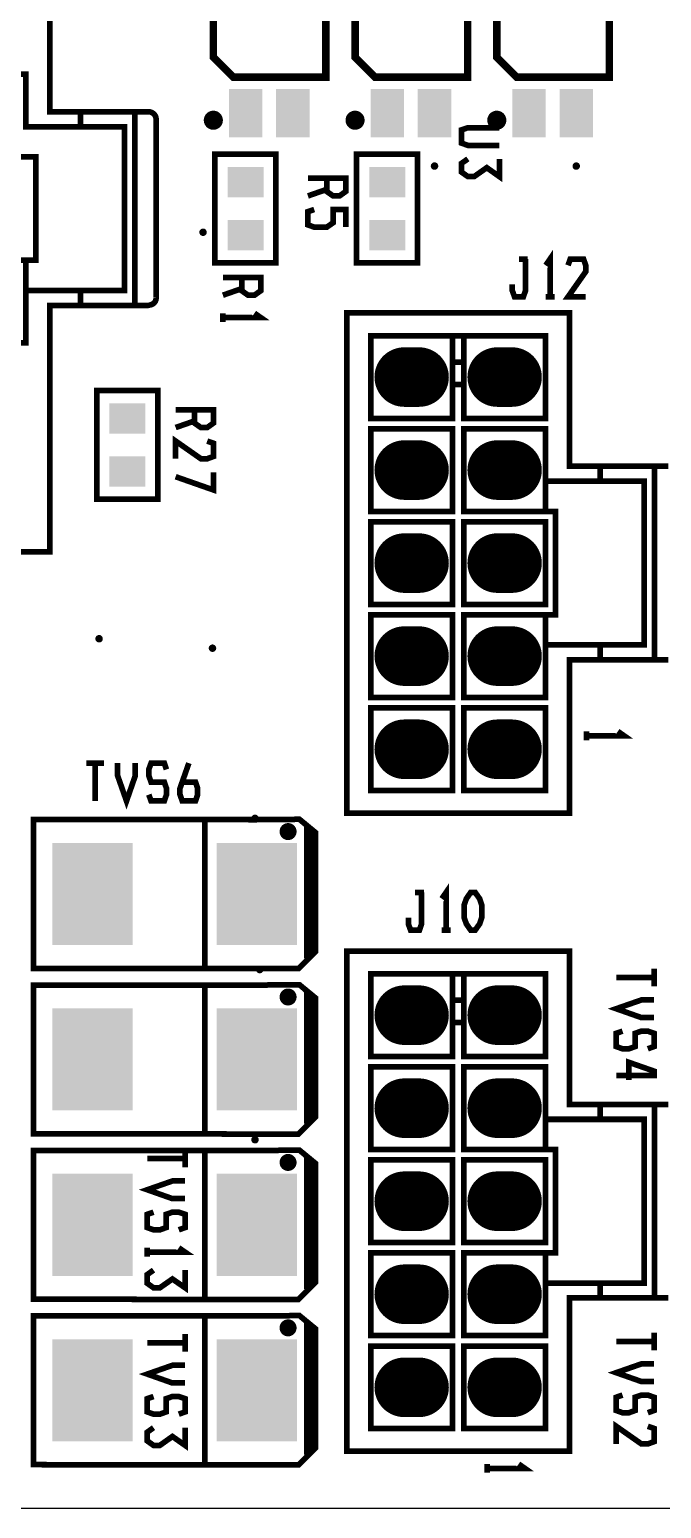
# Model space of a CAD drawing. Extents: x 0 to 115, y 0 to 65.
# Drawn here: x 67.22 to 84.2, y 0 to 39.74 of the extents above; entities that cross this region are included whole.
import ezdxf

# ---------------------------------------------------------------- set-up
doc = ezdxf.new("R2010")
doc.units = 0
doc.header["$MEASUREMENT"] = 0
doc.layers.get('0').update_dxf_attribs({"linetype": 'CONTINUOUS'})
for name, color, linetype in [('22-305-0_DRD', 7, 'CONTINUOUS'), ('22-305-0_SMT', 254, 'CONTINUOUS'), ('22-305-0_SST', 1, 'CONTINUOUS'), ('THRUHOLE_TAP', 12, 'CONTINUOUS')]:
    doc.layers.add(name, color=color, linetype=linetype)

# ---------------------------------------------------------------- blocks, each defined once
blk = doc.blocks.new('RECTANGLE_1')
blk.add_solid([(0.4826, 0.4064), (0.4826, -0.4064), (-0.4826, 0.4064), (-0.4826, -0.4064)])
blk = doc.blocks.new('OBLONG_16')
at = {"const_width": 1.6002}
blk.add_lwpolyline([(0.19939, 0), (-0.19939, 0)], dxfattribs=at)
at = {"const_width": 0.8001}
for points in [[(-0.59944, 0, 1), (0.20066, 0, 1)], [(-0.20066, 0, 1), (0.59944, 0, 1)]]:
    blk.add_lwpolyline(points, format="xyb", close=True, dxfattribs=at)
blk = doc.blocks.new('RECTANGLE_29')
blk.add_solid([(1.0795, 1.3716), (1.0795, -1.3716), (-1.0795, 1.3716), (-1.0795, -1.3716)])
blk = doc.blocks.new('RECTANGLE_30')
blk.add_solid([(0.44958, 0.65024), (0.44958, -0.65024), (-0.44958, 0.65024), (-0.44958, -0.65024)])
blk = doc.blocks.new('ROUND_53')
at = {"const_width": 0.10033}
blk.add_lwpolyline([(-0.050164, 0, 1), (0.050164, 0, 1)], format="xyb", close=True, dxfattribs=at)
blk = doc.blocks.new('ROUND_11')
at = {"const_width": 0.59944}
blk.add_lwpolyline([(-0.29972, 0, 1), (0.29972, 0, 1)], format="xyb", close=True, dxfattribs=at)

msp = doc.modelspace()

# ---------------------------------------------------------------- linework, layer by layer
at = {"layer": '22-305-0_DRD'}
msp.add_line((115.16614, 0), (3.175, 0), dxfattribs=at)
at = {"layer": '22-305-0_SST'}
for points, const_width in [([(68.59016, 32.72536), (68.59016, 32.32404), (67.75958, 32.32404), (67.75958, 25.7048), (61.78042, 25.7048), (61.78042, 44.1452), (67.75958, 44.1452), (67.75958, 37.52596), (68.59016, 37.52596), (68.59016, 37.12464), (69.76872, 37.12464), (69.76872, 32.72536), (68.59016, 32.72536), (67.11442, 32.72536), (67.11442, 33.53562)], 0.1524), ([(72.1614, 38.989), (72.1614, 42.799), (75.184, 42.799), (75.184, 38.4556), (72.6948, 38.4556), (72.1614, 38.989)], 0.20066), ([(75.9714, 38.989), (75.9714, 42.799), (78.994, 42.799), (78.994, 38.4556), (76.5048, 38.4556), (75.9714, 38.989)], 0.20066), ([(79.7814, 38.989), (79.7814, 42.799), (82.804, 42.799), (82.804, 38.4556), (80.3148, 38.4556), (79.7814, 38.989)], 0.20066), ([(67.11442, 32.72536), (67.11442, 31.31566), (64.92494, 31.31566), (64.92494, 33.53562), (67.38874, 33.53562), (67.38874, 36.31438), (64.92494, 36.31438), (64.92494, 38.53434), (67.11442, 38.53434), (67.11442, 37.12464), (68.59016, 37.12464)], 0.1524), ([(68.59016, 37.52596), (70.05066, 37.52596)], 0.1524), ([(70.41896, 32.32404), (70.05066, 32.32404), (70.05066, 37.52596), (70.41896, 37.52596)], 0.1524), ([(70.61962, 37.3253), (70.61962, 32.5374)], 0.1524), ([(72.32904, 37.35832), (71.98868, 37.35832)], 0.1524), ([(72.08012, 37.46246), (72.08012, 37.13734)], 0.1524), ([(72.21728, 37.47008), (72.21728, 37.12972)], 0.1524), ([(76.13904, 37.35832), (75.79868, 37.35832)], 0.1524), ([(75.89012, 37.46246), (75.89012, 37.13734)], 0.1524), ([(76.02728, 37.47008), (76.02728, 37.12972)], 0.1524), ([(79.94904, 37.35832), (79.60868, 37.35832)], 0.1524), ([(79.70012, 37.46246), (79.70012, 37.13734)], 0.1524), ([(79.83728, 37.47008), (79.83728, 37.12972)], 0.1524), ([(72.32142, 37.22116), (71.9963, 37.22116)], 0.1524), ([(76.13142, 37.22116), (75.8063, 37.22116)], 0.1524), ([(79.84744, 36.62426), (79.00162, 36.62426), (78.83144, 36.68522), (78.83144, 37.04082), (79.00162, 37.09924), (79.84744, 37.09924)], 0.1524), ([(79.94142, 37.22116), (79.6163, 37.22116)], 0.1524), ([(72.1995, 36.3855), (72.1995, 33.4645), (73.8378, 33.4645), (73.8378, 36.3855), (72.1995, 36.3855)], 0.1524), ([(76.0095, 36.3855), (76.0095, 33.4645), (77.6478, 33.4645), (77.6478, 36.3855), (76.0095, 36.3855)], 0.1524), ([(79.00162, 36.26104), (78.83144, 36.14166), (78.83144, 35.90544), (79.00162, 35.78606), (79.16926, 35.78606), (79.50962, 36.02482), (79.84744, 35.78606), (79.84744, 36.26104)], 0.1524), ([(75.2094, 35.74034), (75.2094, 35.38474), (75.37958, 35.26536), (75.54976, 35.26536), (75.7174, 35.38474), (75.7174, 35.74034), (74.7014, 35.74034)], 0.1524), ([(75.2094, 35.44316), (74.7014, 35.26536)], 0.1524), ([(74.87158, 34.90214), (74.7014, 34.84372), (74.7014, 34.48812), (74.87158, 34.42716), (75.2094, 34.42716), (75.37958, 34.54654), (75.37958, 34.90214), (75.7174, 34.90214), (75.7174, 34.42716)], 0.1524), ([(81.21142, 32.55518), (81.21142, 33.57118), (81.09458, 33.401)], 0.1524), ([(80.19542, 32.893), (80.19542, 32.72282), (80.25638, 32.55518), (80.4926, 32.55518), (80.55102, 32.72282), (80.55102, 33.57118)], 0.1524), ([(80.61198, 33.57118), (80.37322, 33.57118)], 0.1524), ([(82.169, 32.55518), (81.69402, 32.55518), (82.169, 33.23082), (82.169, 33.401), (82.11058, 33.57118), (81.75498, 33.57118), (81.69402, 33.401)], 0.1524), ([(72.9234, 33.07334), (72.9234, 32.71774), (73.09358, 32.59836), (73.26376, 32.59836), (73.4314, 32.71774), (73.4314, 33.07334), (72.4154, 33.07334)], 0.1524), ([(70.61962, 32.52216), (70.61901, 32.53735)], 0.1524), ([(72.9234, 32.77616), (72.4154, 32.59836)], 0.1524), ([(81.3308, 32.55518), (81.09458, 32.55518)], 0.1524), ([(68.59016, 32.32404), (70.05066, 32.32404)], 0.1524), ([(70.41642, 32.3342), (70.43166, 32.33358)], 0.1524), ([(72.4154, 31.87954), (72.4154, 32.11576)], 0.1524), ([(72.4154, 31.99892), (73.4314, 31.99892), (73.26376, 32.11576)], 0.1524), ([(82.56016, 23.20036), (82.56016, 22.79904), (81.72958, 22.79904), (81.72958, 18.67916), (75.75042, 18.67916), (75.75042, 32.12084), (81.72958, 32.12084), (81.72958, 28.00096), (82.56016, 28.00096), (82.56016, 27.59964), (83.73872, 27.59964), (83.73872, 23.20036), (82.56016, 23.20036), (81.08442, 23.20036), (81.08442, 24.01062)], 0.1524), ([(76.39558, 31.5087), (76.39558, 29.28874), (78.58506, 29.28874), (78.58506, 30.2006), (78.89494, 30.2006), (78.89494, 29.28874), (81.08442, 29.28874), (81.08442, 31.5087), (76.39558, 31.5087)], 0.1524), ([(78.58506, 31.5087), (78.58506, 30.80004)], 0.1524), ([(78.89494, 30.80004), (78.89494, 31.5087)], 0.1524), ([(77.32268, 30.23108), (77.17282, 30.08122), (77.17282, 30.71622), (77.32268, 30.56636), (77.32268, 30.23108), (77.65796, 30.23108), (77.80782, 30.08122), (77.80782, 30.71622), (77.65796, 30.56636), (77.65796, 30.23108)], 0.1524), ([(77.17282, 30.71622), (77.80782, 30.71622)], 0.1524), ([(77.32268, 30.56636), (77.65796, 30.56636)], 0.1524), ([(78.58506, 30.2006), (78.58506, 30.80004), (78.89494, 30.80004), (78.89494, 30.2006)], 0.1524), ([(80.15732, 30.56636), (80.30718, 30.71622), (80.30718, 30.08122), (80.15732, 30.23108), (80.15732, 30.56636), (79.82204, 30.56636), (79.67218, 30.71622), (79.67218, 30.08122), (79.82204, 30.23108), (79.82204, 30.56636)], 0.1524), ([(79.67218, 30.71622), (80.30718, 30.71622)], 0.1524), ([(80.15732, 30.23108), (79.82204, 30.23108)], 0.1524), ([(69.0245, 30.0355), (69.0245, 27.1145), (70.6628, 27.1145), (70.6628, 30.0355), (69.0245, 30.0355)], 0.1524), ([(77.17282, 30.08122), (77.80782, 30.08122)], 0.1524), ([(79.67218, 30.08122), (80.30718, 30.08122)], 0.1524), ([(71.6534, 29.51734), (71.6534, 29.16174), (71.82358, 29.04236), (71.99376, 29.04236), (72.1614, 29.16174), (72.1614, 29.51734), (71.1454, 29.51734)], 0.1524), ([(71.6534, 29.22016), (71.1454, 29.04236)], 0.1524), ([(76.39558, 29.00934), (76.39558, 26.78938), (78.58506, 26.78938), (78.58506, 29.00934), (76.39558, 29.00934)], 0.1524), ([(81.08442, 23.20036), (81.08442, 21.79066), (78.89494, 21.79066), (78.89494, 24.01062), (81.35874, 24.01062), (81.35874, 26.78938), (78.89494, 26.78938), (78.89494, 29.00934), (81.08442, 29.00934), (81.08442, 27.59964), (82.56016, 27.59964)], 0.1524), ([(71.1454, 28.20416), (71.1454, 28.67914), (71.82358, 28.20416), (71.99376, 28.20416), (72.1614, 28.26512), (72.1614, 28.62072), (71.99376, 28.67914)], 0.1524), ([(77.17282, 27.58186), (77.80782, 27.58186), (77.80782, 28.21686), (77.65796, 28.067), (77.32268, 28.067), (77.17282, 28.21686), (77.17282, 27.58186), (77.32268, 27.73172), (77.65796, 27.73172), (77.65796, 28.067)], 0.1524), ([(77.17282, 28.21686), (77.80782, 28.21686)], 0.1524), ([(80.15732, 28.067), (80.30718, 28.21686), (80.30718, 27.58186), (80.15732, 27.73172), (80.15732, 28.067), (79.82204, 28.067), (79.67218, 28.21686), (79.67218, 27.58186), (79.82204, 27.73172), (79.82204, 28.067)], 0.1524), ([(79.67218, 28.21686), (80.30718, 28.21686)], 0.1524), ([(71.1454, 27.72156), (72.1614, 27.36596), (72.1614, 27.84094)], 0.1524), ([(77.32268, 27.73172), (77.32268, 28.067)], 0.1524), ([(82.56016, 28.00096), (84.02066, 28.00096)], 0.1524), ([(84.38896, 22.79904), (84.02066, 22.79904), (84.02066, 28.00096), (84.38896, 28.00096)], 0.1524), ([(77.80782, 27.58186), (77.65796, 27.73172)], 0.1524), ([(79.67218, 27.58186), (80.30718, 27.58186)], 0.1524), ([(80.15732, 27.73172), (79.82204, 27.73172)], 0.1524), ([(81.08442, 26.78938), (81.08442, 27.59964)], 0.1524), ([(76.39558, 26.50998), (76.39558, 24.29002), (78.58506, 24.29002), (78.58506, 26.50998), (76.39558, 26.50998)], 0.1524), ([(81.08442, 26.50998), (78.89494, 26.50998), (78.89494, 24.29002), (81.08442, 24.29002), (81.08442, 26.50998)], 0.1524), ([(77.17282, 25.0825), (77.80782, 25.0825), (77.80782, 25.7175), (77.65796, 25.56764), (77.32268, 25.56764), (77.17282, 25.7175), (77.17282, 25.0825), (77.32268, 25.23236), (77.65796, 25.23236), (77.65796, 25.56764)], 0.1524), ([(80.15732, 25.56764), (80.30718, 25.7175), (80.30718, 25.0825), (80.15732, 25.23236), (80.15732, 25.56764), (79.82204, 25.56764), (79.67218, 25.7175), (79.67218, 25.0825), (79.82204, 25.23236), (79.82204, 25.56764)], 0.1524), ([(77.17282, 25.7175), (77.80782, 25.7175)], 0.1524), ([(77.32268, 25.23236), (77.32268, 25.56764)], 0.1524), ([(79.67218, 25.7175), (80.30718, 25.7175)], 0.1524), ([(77.80782, 25.0825), (77.65796, 25.23236)], 0.1524), ([(79.67218, 25.0825), (80.30718, 25.0825)], 0.1524), ([(80.15732, 25.23236), (79.82204, 25.23236)], 0.1524), ([(76.39558, 24.01062), (76.39558, 21.79066), (78.58506, 21.79066), (78.58506, 24.01062), (76.39558, 24.01062)], 0.1524), ([(77.17282, 22.58314), (77.80782, 22.58314), (77.80782, 23.21814), (77.65796, 23.06828), (77.32268, 23.06828), (77.17282, 23.21814), (77.17282, 22.58314), (77.32268, 22.733), (77.65796, 22.733), (77.65796, 23.06828)], 0.1524), ([(77.17282, 23.21814), (77.80782, 23.21814)], 0.1524), ([(77.32268, 22.733), (77.32268, 23.06828)], 0.1524), ([(80.15732, 23.06828), (80.30718, 23.21814), (80.30718, 22.58314), (80.15732, 22.733), (80.15732, 23.06828), (79.82204, 23.06828), (79.67218, 23.21814), (79.67218, 22.58314), (79.82204, 22.733), (79.82204, 23.06828)], 0.1524), ([(79.67218, 23.21814), (80.30718, 23.21814)], 0.1524), ([(77.80782, 22.58314), (77.65796, 22.733)], 0.1524), ([(79.67218, 22.58314), (80.30718, 22.58314)], 0.1524), ([(80.15732, 22.733), (79.82204, 22.733)], 0.1524), ([(82.56016, 22.79904), (84.02066, 22.79904)], 0.1524), ([(76.39558, 21.50872), (76.39558, 19.28876), (78.58506, 19.28876), (78.58506, 21.50872), (76.39558, 21.50872)], 0.1524), ([(81.08442, 21.50872), (78.89494, 21.50872), (78.89494, 19.28876), (81.08442, 19.28876), (81.08442, 21.50872)], 0.1524), ([(77.17282, 20.08124), (77.80782, 20.08124), (77.80782, 20.71624), (77.17282, 20.71624), (77.17282, 20.08124), (77.32268, 20.2311), (77.65796, 20.2311), (77.65796, 20.56638), (77.32268, 20.56638), (77.32268, 20.2311)], 0.1524), ([(77.17282, 20.71624), (77.32268, 20.56638)], 0.1524), ([(77.80782, 20.71624), (77.65796, 20.56638)], 0.1524), ([(80.15732, 20.56638), (80.30718, 20.71624), (80.30718, 20.08124), (80.15732, 20.2311), (80.15732, 20.56638), (79.82204, 20.56638), (79.67218, 20.71624), (79.67218, 20.08124), (79.82204, 20.2311), (79.82204, 20.56638)], 0.1524), ([(79.67218, 20.71624), (80.30718, 20.71624)], 0.1524), ([(82.18678, 20.64258), (82.18678, 20.8788)], 0.1524), ([(82.18678, 20.75942), (83.20278, 20.75942), (83.0326, 20.8788)], 0.1524), ([(77.80782, 20.08124), (77.65796, 20.2311)], 0.1524), ([(80.15732, 20.2311), (79.82204, 20.2311)], 0.1524), ([(69.22262, 20.02536), (68.74764, 20.02536)], 0.1524), ([(68.9864, 19.00936), (68.9864, 20.02536)], 0.1524), ([(70.06082, 20.02536), (70.06082, 19.68754), (69.8246, 19.00936), (69.58584, 19.68754), (69.58584, 20.02536)], 0.1524), ([(70.89902, 19.85518), (70.8406, 20.02536), (70.485, 20.02536), (70.42404, 19.85518), (70.42404, 19.68754), (70.485, 19.51736), (70.8406, 19.51736), (70.89902, 19.34718), (70.89902, 19.17954), (70.8406, 19.00936), (70.485, 19.00936), (70.42404, 19.17954)], 0.1524), ([(71.3232, 19.51736), (71.6788, 19.51736), (71.73722, 19.34718), (71.73722, 19.17954), (71.6788, 19.00936), (71.3232, 19.00936), (71.26224, 19.17954), (71.26224, 19.34718), (71.501, 20.02536)], 0.1524), ([(79.67218, 20.08124), (80.30718, 20.08124)], 0.1524), ([(73.31456, 18.50644), (68.961, 18.50898), (67.3227, 18.50898), (67.3227, 14.51102), (74.4474, 14.5034), (74.9046, 14.9606), (74.9046, 18.161), (74.4728, 18.5166), (73.31456, 18.50644)], 0.1524), ([(71.9328, 18.4658), (71.9328, 14.5288)], 0.1524), ([(74.29246, 18.27276), (74.041, 18.27276)], 0.1524), ([(74.1172, 18.32864), (74.1172, 18.04162)], 0.1524), ([(74.25436, 18.31086), (74.25436, 18.0594)], 0.1524), ([(74.5998, 18.415), (74.6506, 18.3642)], 0.1524), ([(74.5998, 18.415), (74.7014, 18.3134), (74.676, 18.288), (74.676, 14.7828)], 0.1524), ([(74.6506, 18.3642), (74.7014, 18.288)], 0.1524), ([(74.7014, 18.288), (74.8538, 18.161)], 0.1524), ([(74.7014, 18.288), (74.7014, 14.8082)], 0.1524), ([(74.31024, 18.1356), (74.02322, 18.1356)], 0.1524), ([(74.83602, 18.17624), (74.676, 18.17624)], 0.1524), ([(74.8538, 18.03908), (74.676, 18.03908)], 0.1524), ([(74.8538, 17.90192), (74.676, 17.90192)], 0.1524), ([(74.83856, 18.1737), (74.83856, 14.94536)], 0.1524), ([(74.8538, 18.161), (74.8538, 14.9606)], 0.1524), ([(74.8538, 17.76476), (74.676, 17.76476)], 0.1524), ([(74.8538, 17.6276), (74.676, 17.6276)], 0.1524), ([(74.8538, 17.49044), (74.676, 17.49044)], 0.1524), ([(74.8538, 17.35328), (74.676, 17.35328)], 0.1524), ([(74.8538, 17.21612), (74.676, 17.21612)], 0.1524), ([(74.8538, 17.07896), (74.676, 17.07896)], 0.1524), ([(74.8538, 16.9418), (74.676, 16.9418)], 0.1524), ([(74.8538, 16.80464), (74.676, 16.80464)], 0.1524), ([(74.8538, 16.66748), (74.676, 16.66748)], 0.1524), ([(78.41742, 15.53718), (78.41742, 16.55318), (78.30058, 16.383)], 0.1524), ([(74.8538, 16.53032), (74.676, 16.53032)], 0.1524), ([(74.8538, 16.39316), (74.676, 16.39316)], 0.1524), ([(74.8538, 16.256), (74.676, 16.256)], 0.1524), ([(77.40142, 15.875), (77.40142, 15.70482), (77.46238, 15.53718), (77.6986, 15.53718), (77.75702, 15.70482), (77.75702, 16.55318)], 0.1524), ([(77.81798, 16.55318), (77.57922, 16.55318)], 0.1524), ([(79.07782, 15.53718), (78.96098, 15.70482), (78.90002, 15.875), (78.90002, 16.21282), (78.96098, 16.383), (79.07782, 16.55318), (79.1972, 16.55318), (79.31658, 16.383), (79.375, 16.21282), (79.375, 15.875), (79.31658, 15.70482), (79.1972, 15.53718), (79.07782, 15.53718)], 0.1524), ([(74.8538, 16.11884), (74.676, 16.11884)], 0.1524), ([(74.8538, 15.98168), (74.676, 15.98168)], 0.1524), ([(74.8538, 15.84452), (74.676, 15.84452)], 0.1524), ([(74.8538, 15.70736), (74.676, 15.70736)], 0.1524), ([(74.8538, 15.5702), (74.676, 15.5702)], 0.1524), ([(74.8538, 15.43304), (74.676, 15.43304)], 0.1524), ([(78.5368, 15.53718), (78.30058, 15.53718)], 0.1524), ([(74.8538, 15.29588), (74.676, 15.29588)], 0.1524), ([(74.8538, 15.15872), (74.676, 15.15872)], 0.1524), ([(74.8538, 15.02156), (74.676, 15.02156)], 0.1524), ([(74.8538, 14.9606), (74.676, 14.7828)], 0.1524), ([(74.7776, 14.8844), (74.676, 14.8844)], 0.1524), ([(82.56016, 6.05536), (82.56016, 5.65404), (81.72958, 5.65404), (81.72958, 1.53416), (75.75042, 1.53416), (75.75042, 14.97584), (81.72958, 14.97584), (81.72958, 10.85596), (82.56016, 10.85596), (82.56016, 10.45464), (83.73872, 10.45464), (83.73872, 6.05536), (82.56016, 6.05536), (81.08442, 6.05536), (81.08442, 6.86562)], 0.1524), ([(76.39558, 14.3637), (76.39558, 12.14374), (78.58506, 12.14374), (78.58506, 13.0556), (78.89494, 13.0556), (78.89494, 12.14374), (81.08442, 12.14374), (81.08442, 14.3637), (76.39558, 14.3637)], 0.1524), ([(78.58506, 14.3637), (78.58506, 13.65504)], 0.1524), ([(78.89494, 13.65504), (78.89494, 14.3637)], 0.1524), ([(82.98942, 14.26464), (84.00542, 14.26464)], 0.1524), ([(84.00542, 14.02588), (84.00542, 14.50086)], 0.1524), ([(73.31456, 14.06144), (68.961, 14.06398), (67.3227, 14.06398), (67.3227, 10.06602), (74.4474, 10.0584), (74.9046, 10.5156), (74.9046, 13.716), (74.4728, 14.0716), (73.31456, 14.06144)], 0.1524), ([(71.9328, 14.0208), (71.9328, 10.0838)], 0.1524), ([(74.1172, 13.88364), (74.1172, 13.59662)], 0.1524), ([(74.25436, 13.86586), (74.25436, 13.6144)], 0.1524), ([(74.5998, 13.97), (74.6506, 13.9192)], 0.1524), ([(74.5998, 13.97), (74.7014, 13.8684), (74.676, 13.843), (74.676, 10.3378)], 0.1524), ([(74.6506, 13.9192), (74.7014, 13.843)], 0.1524), ([(74.7014, 13.843), (74.8538, 13.716)], 0.1524), ([(74.7014, 13.843), (74.7014, 10.3632)], 0.1524), ([(74.31024, 13.6906), (74.02322, 13.6906)], 0.1524), ([(74.29246, 13.82776), (74.041, 13.82776)], 0.1524), ([(74.83602, 13.73124), (74.676, 13.73124)], 0.1524), ([(74.8538, 13.59408), (74.676, 13.59408)], 0.1524), ([(74.8538, 13.45692), (74.676, 13.45692)], 0.1524), ([(74.83856, 13.7287), (74.83856, 10.50036)], 0.1524), ([(74.8538, 13.716), (74.8538, 10.5156)], 0.1524), ([(77.32268, 13.08608), (77.17282, 12.93622), (77.17282, 13.57122), (77.32268, 13.42136), (77.32268, 13.08608), (77.65796, 13.08608), (77.80782, 12.93622), (77.80782, 13.57122), (77.65796, 13.42136), (77.65796, 13.08608)], 0.1524), ([(77.17282, 13.57122), (77.80782, 13.57122)], 0.1524), ([(78.58506, 13.0556), (78.58506, 13.65504), (78.89494, 13.65504), (78.89494, 13.0556)], 0.1524), ([(80.15732, 13.42136), (80.30718, 13.57122), (80.30718, 12.93622), (80.15732, 13.08608), (80.15732, 13.42136), (79.82204, 13.42136), (79.67218, 13.57122), (79.67218, 12.93622), (79.82204, 13.08608), (79.82204, 13.42136)], 0.1524), ([(79.67218, 13.57122), (80.30718, 13.57122)], 0.1524), ([(84.00542, 13.18768), (83.6676, 13.18768), (82.98942, 13.42644), (83.6676, 13.66266), (84.00542, 13.66266)], 0.1524), ([(74.8538, 13.31976), (74.676, 13.31976)], 0.1524), ([(74.8538, 13.1826), (74.676, 13.1826)], 0.1524), ([(74.8538, 13.04544), (74.676, 13.04544)], 0.1524), ([(77.32268, 13.42136), (77.65796, 13.42136)], 0.1524), ([(80.15732, 13.08608), (79.82204, 13.08608)], 0.1524), ([(74.8538, 12.90828), (74.676, 12.90828)], 0.1524), ([(74.8538, 12.77112), (74.676, 12.77112)], 0.1524), ([(77.17282, 12.93622), (77.80782, 12.93622)], 0.1524), ([(79.67218, 12.93622), (80.30718, 12.93622)], 0.1524), ([(83.83778, 12.34948), (84.00542, 12.41044), (84.00542, 12.76604), (83.83778, 12.82446), (83.6676, 12.82446), (83.49742, 12.76604), (83.49742, 12.41044), (83.32978, 12.34948), (83.1596, 12.34948), (82.98942, 12.41044), (82.98942, 12.76604), (83.1596, 12.82446)], 0.1524), ([(74.8538, 12.63396), (74.676, 12.63396)], 0.1524), ([(74.8538, 12.4968), (74.676, 12.4968)], 0.1524), ([(74.8538, 12.35964), (74.676, 12.35964)], 0.1524), ([(74.8538, 12.22248), (74.676, 12.22248)], 0.1524), ([(74.8538, 12.08532), (74.676, 12.08532)], 0.1524), ([(74.8538, 11.94816), (74.676, 11.94816)], 0.1524), ([(76.39558, 11.86434), (76.39558, 9.64438), (78.58506, 9.64438), (78.58506, 11.86434), (76.39558, 11.86434)], 0.1524), ([(81.08442, 6.05536), (81.08442, 4.64566), (78.89494, 4.64566), (78.89494, 6.86562), (81.35874, 6.86562), (81.35874, 9.64438), (78.89494, 9.64438), (78.89494, 11.86434), (81.08442, 11.86434), (81.08442, 10.45464), (82.56016, 10.45464)], 0.1524), ([(83.32978, 11.51128), (83.32978, 11.98626), (84.00542, 11.75004), (84.00542, 11.63066), (82.98942, 11.63066)], 0.1524), ([(74.8538, 11.811), (74.676, 11.811)], 0.1524), ([(74.8538, 11.67384), (74.676, 11.67384)], 0.1524), ([(74.8538, 11.53668), (74.676, 11.53668)], 0.1524), ([(74.8538, 11.39952), (74.676, 11.39952)], 0.1524), ([(74.8538, 11.26236), (74.676, 11.26236)], 0.1524), ([(74.8538, 11.1252), (74.676, 11.1252)], 0.1524), ([(77.17282, 10.43686), (77.80782, 10.43686), (77.80782, 11.07186), (77.65796, 10.922), (77.32268, 10.922), (77.17282, 11.07186), (77.17282, 10.43686), (77.32268, 10.58672), (77.65796, 10.58672), (77.65796, 10.922)], 0.1524), ([(77.17282, 11.07186), (77.80782, 11.07186)], 0.1524), ([(80.15732, 10.922), (80.30718, 11.07186), (80.30718, 10.43686), (80.15732, 10.58672), (80.15732, 10.922), (79.82204, 10.922), (79.67218, 11.07186), (79.67218, 10.43686), (79.82204, 10.58672), (79.82204, 10.922)], 0.1524), ([(79.67218, 11.07186), (80.30718, 11.07186)], 0.1524), ([(74.8538, 10.98804), (74.676, 10.98804)], 0.1524), ([(74.8538, 10.85088), (74.676, 10.85088)], 0.1524), ([(74.8538, 10.71372), (74.676, 10.71372)], 0.1524), ([(77.32268, 10.58672), (77.32268, 10.922)], 0.1524), ([(82.56016, 10.85596), (84.02066, 10.85596)], 0.1524), ([(84.38896, 5.65404), (84.02066, 5.65404), (84.02066, 10.85596), (84.38896, 10.85596)], 0.1524), ([(74.8538, 10.57656), (74.676, 10.57656)], 0.1524), ([(74.8538, 10.5156), (74.676, 10.3378)], 0.1524), ([(74.7776, 10.4394), (74.676, 10.4394)], 0.1524), ([(77.80782, 10.43686), (77.65796, 10.58672)], 0.1524), ([(79.67218, 10.43686), (80.30718, 10.43686)], 0.1524), ([(80.15732, 10.58672), (79.82204, 10.58672)], 0.1524), ([(81.08442, 9.64438), (81.08442, 10.45464)], 0.1524), ([(73.31456, 9.61644), (68.961, 9.61898), (67.3227, 9.61898), (67.3227, 5.62102), (74.4474, 5.6134), (74.9046, 6.0706), (74.9046, 9.271), (74.4728, 9.6266), (73.31456, 9.61644)], 0.1524), ([(71.3994, 9.16178), (71.3994, 9.63676)], 0.1524), ([(71.9328, 9.5758), (71.9328, 5.6388)], 0.1524), ([(74.5998, 9.525), (74.6506, 9.4742)], 0.1524), ([(74.5998, 9.525), (74.7014, 9.4234), (74.676, 9.398), (74.676, 5.8928)], 0.1524), ([(74.6506, 9.4742), (74.7014, 9.398)], 0.1524), ([(70.3834, 9.40054), (71.3994, 9.40054)], 0.1524), ([(74.31024, 9.2456), (74.02322, 9.2456)], 0.1524), ([(74.29246, 9.38276), (74.041, 9.38276)], 0.1524), ([(74.1172, 9.43864), (74.1172, 9.15162)], 0.1524), ([(74.25436, 9.42086), (74.25436, 9.1694)], 0.1524), ([(74.83602, 9.28624), (74.676, 9.28624)], 0.1524), ([(74.8538, 9.14908), (74.676, 9.14908)], 0.1524), ([(74.7014, 9.398), (74.8538, 9.271)], 0.1524), ([(74.7014, 9.398), (74.7014, 5.9182)], 0.1524), ([(74.83856, 9.2837), (74.83856, 6.05536)], 0.1524), ([(74.8538, 9.271), (74.8538, 6.0706)], 0.1524), ([(76.39558, 9.36498), (76.39558, 7.14502), (78.58506, 7.14502), (78.58506, 9.36498), (76.39558, 9.36498)], 0.1524), ([(81.08442, 9.36498), (78.89494, 9.36498), (78.89494, 7.14502), (81.08442, 7.14502), (81.08442, 9.36498)], 0.1524), ([(71.3994, 8.32358), (71.05904, 8.32358), (70.3834, 8.56234), (71.05904, 8.79856), (71.3994, 8.79856)], 0.1524), ([(74.8538, 9.01192), (74.676, 9.01192)], 0.1524), ([(74.8538, 8.87476), (74.676, 8.87476)], 0.1524), ([(74.8538, 8.7376), (74.676, 8.7376)], 0.1524), ([(77.17282, 7.9375), (77.80782, 7.9375), (77.80782, 8.5725), (77.65796, 8.42264), (77.32268, 8.42264), (77.17282, 8.5725), (77.17282, 7.9375), (77.32268, 8.08736), (77.65796, 8.08736), (77.65796, 8.42264)], 0.1524), ([(80.15732, 8.42264), (80.30718, 8.5725), (80.30718, 7.9375), (80.15732, 8.08736), (80.15732, 8.42264), (79.82204, 8.42264), (79.67218, 8.5725), (79.67218, 7.9375), (79.82204, 8.08736), (79.82204, 8.42264)], 0.1524), ([(74.8538, 8.60044), (74.676, 8.60044)], 0.1524), ([(74.8538, 8.46328), (74.676, 8.46328)], 0.1524), ([(74.8538, 8.32612), (74.676, 8.32612)], 0.1524), ([(77.17282, 8.5725), (77.80782, 8.5725)], 0.1524), ([(77.32268, 8.08736), (77.32268, 8.42264)], 0.1524), ([(79.67218, 8.5725), (80.30718, 8.5725)], 0.1524), ([(71.22922, 7.48538), (71.3994, 7.54634), (71.3994, 7.90194), (71.22922, 7.96036), (71.05904, 7.96036), (70.8914, 7.90194), (70.8914, 7.54634), (70.72122, 7.48538), (70.55104, 7.48538), (70.3834, 7.54634), (70.3834, 7.90194), (70.55104, 7.96036)], 0.1524), ([(74.8538, 8.18896), (74.676, 8.18896)], 0.1524), ([(74.8538, 8.0518), (74.676, 8.0518)], 0.1524), ([(74.8538, 7.91464), (74.676, 7.91464)], 0.1524), ([(77.80782, 7.9375), (77.65796, 8.08736)], 0.1524), ([(79.67218, 7.9375), (80.30718, 7.9375)], 0.1524), ([(80.15732, 8.08736), (79.82204, 8.08736)], 0.1524), ([(74.8538, 7.77748), (74.676, 7.77748)], 0.1524), ([(74.8538, 7.64032), (74.676, 7.64032)], 0.1524), ([(74.8538, 7.50316), (74.676, 7.50316)], 0.1524), ([(74.8538, 7.366), (74.676, 7.366)], 0.1524), ([(74.8538, 7.22884), (74.676, 7.22884)], 0.1524), ([(74.8538, 7.09168), (74.676, 7.09168)], 0.1524), ([(70.3834, 6.76656), (70.3834, 7.00278)], 0.1524), ([(70.3834, 6.88594), (71.3994, 6.88594), (71.22922, 7.00278)], 0.1524), ([(74.8538, 6.95452), (74.676, 6.95452)], 0.1524), ([(74.8538, 6.81736), (74.676, 6.81736)], 0.1524), ([(74.8538, 6.6802), (74.676, 6.6802)], 0.1524), ([(76.39558, 6.86562), (76.39558, 4.64566), (78.58506, 4.64566), (78.58506, 6.86562), (76.39558, 6.86562)], 0.1524), ([(70.55104, 6.40334), (70.3834, 6.28396), (70.3834, 6.04774), (70.55104, 5.92836), (70.72122, 5.92836), (71.05904, 6.16458), (71.3994, 5.92836), (71.3994, 6.40334)], 0.1524), ([(74.8538, 6.54304), (74.676, 6.54304)], 0.1524), ([(74.8538, 6.40588), (74.676, 6.40588)], 0.1524), ([(74.8538, 6.26872), (74.676, 6.26872)], 0.1524), ([(74.8538, 6.13156), (74.676, 6.13156)], 0.1524), ([(74.8538, 6.0706), (74.676, 5.8928)], 0.1524), ([(74.7776, 5.9944), (74.676, 5.9944)], 0.1524), ([(77.17282, 5.43814), (77.80782, 5.43814), (77.80782, 6.07314), (77.65796, 5.92328), (77.32268, 5.92328), (77.17282, 6.07314), (77.17282, 5.43814), (77.32268, 5.588), (77.65796, 5.588), (77.65796, 5.92328)], 0.1524), ([(77.17282, 6.07314), (77.80782, 6.07314)], 0.1524), ([(77.32268, 5.588), (77.32268, 5.92328)], 0.1524), ([(80.15732, 5.92328), (80.30718, 6.07314), (80.30718, 5.43814), (80.15732, 5.588), (80.15732, 5.92328), (79.82204, 5.92328), (79.67218, 6.07314), (79.67218, 5.43814), (79.82204, 5.588), (79.82204, 5.92328)], 0.1524), ([(79.67218, 6.07314), (80.30718, 6.07314)], 0.1524), ([(77.80782, 5.43814), (77.65796, 5.588)], 0.1524), ([(80.15732, 5.588), (79.82204, 5.588)], 0.1524), ([(82.56016, 5.65404), (84.02066, 5.65404)], 0.1524), ([(73.31456, 5.17144), (68.961, 5.17398), (67.3227, 5.17398), (67.3227, 1.17602), (74.4474, 1.1684), (74.9046, 1.6256), (74.9046, 4.826), (74.4728, 5.1816), (73.31456, 5.17144)], 0.1524), ([(71.9328, 5.1308), (71.9328, 1.1938)], 0.1524), ([(79.67218, 5.43814), (80.30718, 5.43814)], 0.1524), ([(74.31024, 4.8006), (74.02322, 4.8006)], 0.1524), ([(74.29246, 4.93776), (74.041, 4.93776)], 0.1524), ([(74.1172, 4.99364), (74.1172, 4.70662)], 0.1524), ([(74.25436, 4.97586), (74.25436, 4.7244)], 0.1524), ([(74.5998, 5.08), (74.6506, 5.0292)], 0.1524), ([(74.5998, 5.08), (74.7014, 4.9784), (74.676, 4.953), (74.676, 1.4478)], 0.1524), ([(74.6506, 5.0292), (74.7014, 4.953)], 0.1524), ([(74.83602, 4.84124), (74.676, 4.84124)], 0.1524), ([(74.8538, 4.70408), (74.676, 4.70408)], 0.1524), ([(74.7014, 4.953), (74.8538, 4.826)], 0.1524), ([(74.7014, 4.953), (74.7014, 1.4732)], 0.1524), ([(74.83856, 4.8387), (74.83856, 1.61036)], 0.1524), ([(74.8538, 4.826), (74.8538, 1.6256)], 0.1524), ([(84.00542, 4.24688), (84.00542, 4.72186)], 0.1524), ([(70.3834, 4.44754), (71.3994, 4.44754)], 0.1524), ([(71.3994, 4.20878), (71.3994, 4.68376)], 0.1524), ([(74.8538, 4.56692), (74.676, 4.56692)], 0.1524), ([(74.8538, 4.42976), (74.676, 4.42976)], 0.1524), ([(76.39558, 4.36372), (76.39558, 2.14376), (78.58506, 2.14376), (78.58506, 4.36372), (76.39558, 4.36372)], 0.1524), ([(81.08442, 4.36372), (78.89494, 4.36372), (78.89494, 2.14376), (81.08442, 2.14376), (81.08442, 4.36372)], 0.1524), ([(82.98942, 4.48564), (84.00542, 4.48564)], 0.1524), ([(74.8538, 4.2926), (74.676, 4.2926)], 0.1524), ([(74.8538, 4.15544), (74.676, 4.15544)], 0.1524), ([(74.8538, 4.01828), (74.676, 4.01828)], 0.1524), ([(71.3994, 3.37058), (71.05904, 3.37058), (70.3834, 3.60934), (71.05904, 3.84556), (71.3994, 3.84556)], 0.1524), ([(74.8538, 3.88112), (74.676, 3.88112)], 0.1524), ([(74.8538, 3.74396), (74.676, 3.74396)], 0.1524), ([(74.8538, 3.6068), (74.676, 3.6068)], 0.1524), ([(77.17282, 2.93624), (77.80782, 2.93624), (77.80782, 3.57124), (77.17282, 3.57124), (77.17282, 2.93624), (77.32268, 3.0861), (77.65796, 3.0861), (77.65796, 3.42138), (77.32268, 3.42138), (77.32268, 3.0861)], 0.1524), ([(77.17282, 3.57124), (77.32268, 3.42138)], 0.1524), ([(77.80782, 3.57124), (77.65796, 3.42138)], 0.1524), ([(80.15732, 3.42138), (80.30718, 3.57124), (80.30718, 2.93624), (80.15732, 3.0861), (80.15732, 3.42138), (79.82204, 3.42138), (79.67218, 3.57124), (79.67218, 2.93624), (79.82204, 3.0861), (79.82204, 3.42138)], 0.1524), ([(79.67218, 3.57124), (80.30718, 3.57124)], 0.1524), ([(84.00542, 3.40868), (83.6676, 3.40868), (82.98942, 3.64744), (83.6676, 3.88366), (84.00542, 3.88366)], 0.1524), ([(74.8538, 3.46964), (74.676, 3.46964)], 0.1524), ([(74.8538, 3.33248), (74.676, 3.33248)], 0.1524), ([(74.8538, 3.19532), (74.676, 3.19532)], 0.1524), ([(71.22922, 2.53238), (71.3994, 2.59334), (71.3994, 2.94894), (71.22922, 3.00736), (71.05904, 3.00736), (70.8914, 2.94894), (70.8914, 2.59334), (70.72122, 2.53238), (70.55104, 2.53238), (70.3834, 2.59334), (70.3834, 2.94894), (70.55104, 3.00736)], 0.1524), ([(74.8538, 3.05816), (74.676, 3.05816)], 0.1524), ([(74.8538, 2.921), (74.676, 2.921)], 0.1524), ([(74.8538, 2.78384), (74.676, 2.78384)], 0.1524), ([(77.80782, 2.93624), (77.65796, 3.0861)], 0.1524), ([(79.67218, 2.93624), (80.30718, 2.93624)], 0.1524), ([(80.15732, 3.0861), (79.82204, 3.0861)], 0.1524), ([(83.83778, 2.57048), (84.00542, 2.63144), (84.00542, 2.98704), (83.83778, 3.04546), (83.6676, 3.04546), (83.49742, 2.98704), (83.49742, 2.63144), (83.32978, 2.57048), (83.1596, 2.57048), (82.98942, 2.63144), (82.98942, 2.98704), (83.1596, 3.04546)], 0.1524), ([(74.8538, 2.64668), (74.676, 2.64668)], 0.1524), ([(74.8538, 2.50952), (74.676, 2.50952)], 0.1524), ([(74.8538, 2.37236), (74.676, 2.37236)], 0.1524), ([(70.55104, 2.16916), (70.3834, 2.04978), (70.3834, 1.81356), (70.55104, 1.69418), (70.72122, 1.69418), (71.05904, 1.93294), (71.3994, 1.69418), (71.3994, 2.16916)], 0.1524), ([(74.8538, 2.2352), (74.676, 2.2352)], 0.1524), ([(74.8538, 2.09804), (74.676, 2.09804)], 0.1524), ([(74.8538, 1.96088), (74.676, 1.96088)], 0.1524), ([(82.98942, 1.73228), (82.98942, 2.20726), (83.6676, 1.73228), (83.83778, 1.73228), (84.00542, 1.79324), (84.00542, 2.14884), (83.83778, 2.20726)], 0.1524), ([(74.8538, 1.82372), (74.676, 1.82372)], 0.1524), ([(74.8538, 1.68656), (74.676, 1.68656)], 0.1524), ([(74.8538, 1.6256), (74.676, 1.4478)], 0.1524), ([(74.7776, 1.5494), (74.676, 1.5494)], 0.1524), ([(79.51978, 0.95758), (79.51978, 1.1938)], 0.1524), ([(79.51978, 1.07442), (80.53578, 1.07442), (80.3656, 1.1938)], 0.1524)]:
    msp.add_lwpolyline(points, dxfattribs=dict(at, const_width=const_width))
at = {"layer": '22-305-0_SST', "const_width": 0.1524}
for points in [[(70.61962, 37.3253, 0.4142136), (70.41896, 37.52596)], [(72.15886, 37.48024, 0.4142136), (71.97852, 37.2999)], [(71.97852, 37.2999, 0.4142136), (72.15886, 37.11956)], [(72.3392, 37.2999, 0.4142136), (72.15886, 37.48024)], [(72.15886, 37.11956, 0.4142136), (72.3392, 37.2999)], [(75.96886, 37.48024, 0.4142136), (75.78852, 37.2999)], [(75.78852, 37.2999, 0.4142136), (75.96886, 37.11956)], [(76.1492, 37.2999, 0.4142136), (75.96886, 37.48024)], [(75.96886, 37.11956, 0.4142136), (76.1492, 37.2999)], [(79.77886, 37.48024, 0.4142136), (79.59852, 37.2999)], [(79.59852, 37.2999, 0.4142136), (79.77886, 37.11956)], [(79.9592, 37.2999, 0.4142136), (79.77886, 37.48024)], [(79.77886, 37.11956, 0.4142136), (79.9592, 37.2999)], [(70.43166, 32.3342, 0.4142136), (70.61962, 32.52216)], [(74.168, 18.3388, 0.4142136), (74.0156, 18.1864)], [(74.3204, 18.1864, 0.4142136), (74.168, 18.3388)], [(74.0156, 18.1864, 0.4142136), (74.168, 18.034)], [(74.168, 18.034, 0.4142136), (74.3204, 18.1864)], [(74.168, 13.8938, 0.4142136), (74.0156, 13.7414)], [(74.3204, 13.7414, 0.4142136), (74.168, 13.8938)], [(74.0156, 13.7414, 0.4142136), (74.168, 13.589)], [(74.168, 13.589, 0.4142136), (74.3204, 13.7414)], [(74.168, 9.4488, 0.4142136), (74.0156, 9.2964)], [(74.0156, 9.2964, 0.4142136), (74.168, 9.144)], [(74.3204, 9.2964, 0.4142136), (74.168, 9.4488)], [(74.168, 9.144, 0.4142136), (74.3204, 9.2964)], [(74.168, 5.0038, 0.4142136), (74.0156, 4.8514)], [(74.0156, 4.8514, 0.4142136), (74.168, 4.699)], [(74.3204, 4.8514, 0.4142136), (74.168, 5.0038)], [(74.168, 4.699, 0.4142136), (74.3204, 4.8514)]]:
    msp.add_lwpolyline(points, format="xyb", dxfattribs=at)

# ---------------------------------------------------------------- block references
at = {"layer": '22-305-0_SMT'}
for name, p in [('RECTANGLE_30', (73.025, 37.4904)), ('RECTANGLE_30', (74.295, 37.4904)), ('RECTANGLE_30', (76.835, 37.4904)), ('RECTANGLE_30', (78.105, 37.4904)), ('RECTANGLE_30', (80.645, 37.4904)), ('RECTANGLE_30', (81.915, 37.4904)), ('RECTANGLE_1', (73.025, 35.6362)), ('RECTANGLE_1', (76.835, 35.6362)), ('RECTANGLE_1', (73.025, 34.2138)), ('RECTANGLE_1', (76.835, 34.2138)), ('OBLONG_16', (77.49032, 30.39872)), ('OBLONG_16', (79.98968, 30.39872)), ('RECTANGLE_1', (69.85, 29.2862)), ('OBLONG_16', (77.49032, 27.89936)), ('OBLONG_16', (79.98968, 27.89936)), ('RECTANGLE_1', (69.85, 27.8638)), ('OBLONG_16', (77.49032, 25.4)), ('OBLONG_16', (79.98968, 25.4)), ('OBLONG_16', (77.49032, 22.90064)), ('OBLONG_16', (79.98968, 22.90064)), ('OBLONG_16', (77.49032, 20.39874)), ('OBLONG_16', (79.98968, 20.39874)), ('RECTANGLE_29', (68.9102, 16.51)), ('RECTANGLE_29', (73.3298, 16.51)), ('OBLONG_16', (77.49032, 13.25372)), ('OBLONG_16', (79.98968, 13.25372)), ('RECTANGLE_29', (68.9102, 12.065)), ('RECTANGLE_29', (73.3298, 12.065)), ('OBLONG_16', (77.49032, 10.75436)), ('OBLONG_16', (79.98968, 10.75436)), ('RECTANGLE_29', (68.9102, 7.62)), ('RECTANGLE_29', (73.3298, 7.62)), ('OBLONG_16', (77.49032, 8.255)), ('OBLONG_16', (79.98968, 8.255)), ('OBLONG_16', (77.49032, 5.75564)), ('OBLONG_16', (79.98968, 5.75564)), ('RECTANGLE_29', (68.9102, 3.175)), ('RECTANGLE_29', (73.3298, 3.175)), ('OBLONG_16', (77.49032, 3.25374)), ('OBLONG_16', (79.98968, 3.25374))]:
    msp.add_blockref(name, p, dxfattribs=at)
at = {"layer": 'THRUHOLE_TAP'}
for name, p in [('ROUND_53', (78.105, 36.068)), ('ROUND_53', (81.915, 36.068)), ('ROUND_53', (71.882, 34.29)), ('ROUND_11', (77.49032, 30.39872)), ('ROUND_11', (79.98968, 30.39872)), ('ROUND_11', (77.49032, 27.89936)), ('ROUND_11', (79.98968, 27.89936)), ('ROUND_11', (77.49032, 25.4)), ('ROUND_11', (79.98968, 25.4)), ('ROUND_53', (69.088, 23.368)), ('ROUND_11', (77.49032, 22.90064)), ('ROUND_11', (79.98968, 22.90064)), ('ROUND_53', (72.136, 23.114)), ('ROUND_11', (77.49032, 20.39874)), ('ROUND_11', (79.98968, 20.39874)), ('ROUND_53', (73.279, 18.542)), ('ROUND_53', (73.406, 14.478)), ('ROUND_11', (77.49032, 13.25372)), ('ROUND_11', (79.98968, 13.25372)), ('ROUND_11', (77.49032, 10.75436)), ('ROUND_11', (79.98968, 10.75436)), ('ROUND_53', (73.279, 9.906)), ('ROUND_11', (77.49032, 8.255)), ('ROUND_11', (79.98968, 8.255)), ('ROUND_11', (77.49032, 5.75564)), ('ROUND_11', (79.98968, 5.75564)), ('ROUND_11', (77.49032, 3.25374)), ('ROUND_11', (79.98968, 3.25374))]:
    msp.add_blockref(name, p, dxfattribs=at)

doc.saveas('drawing.dxf')
